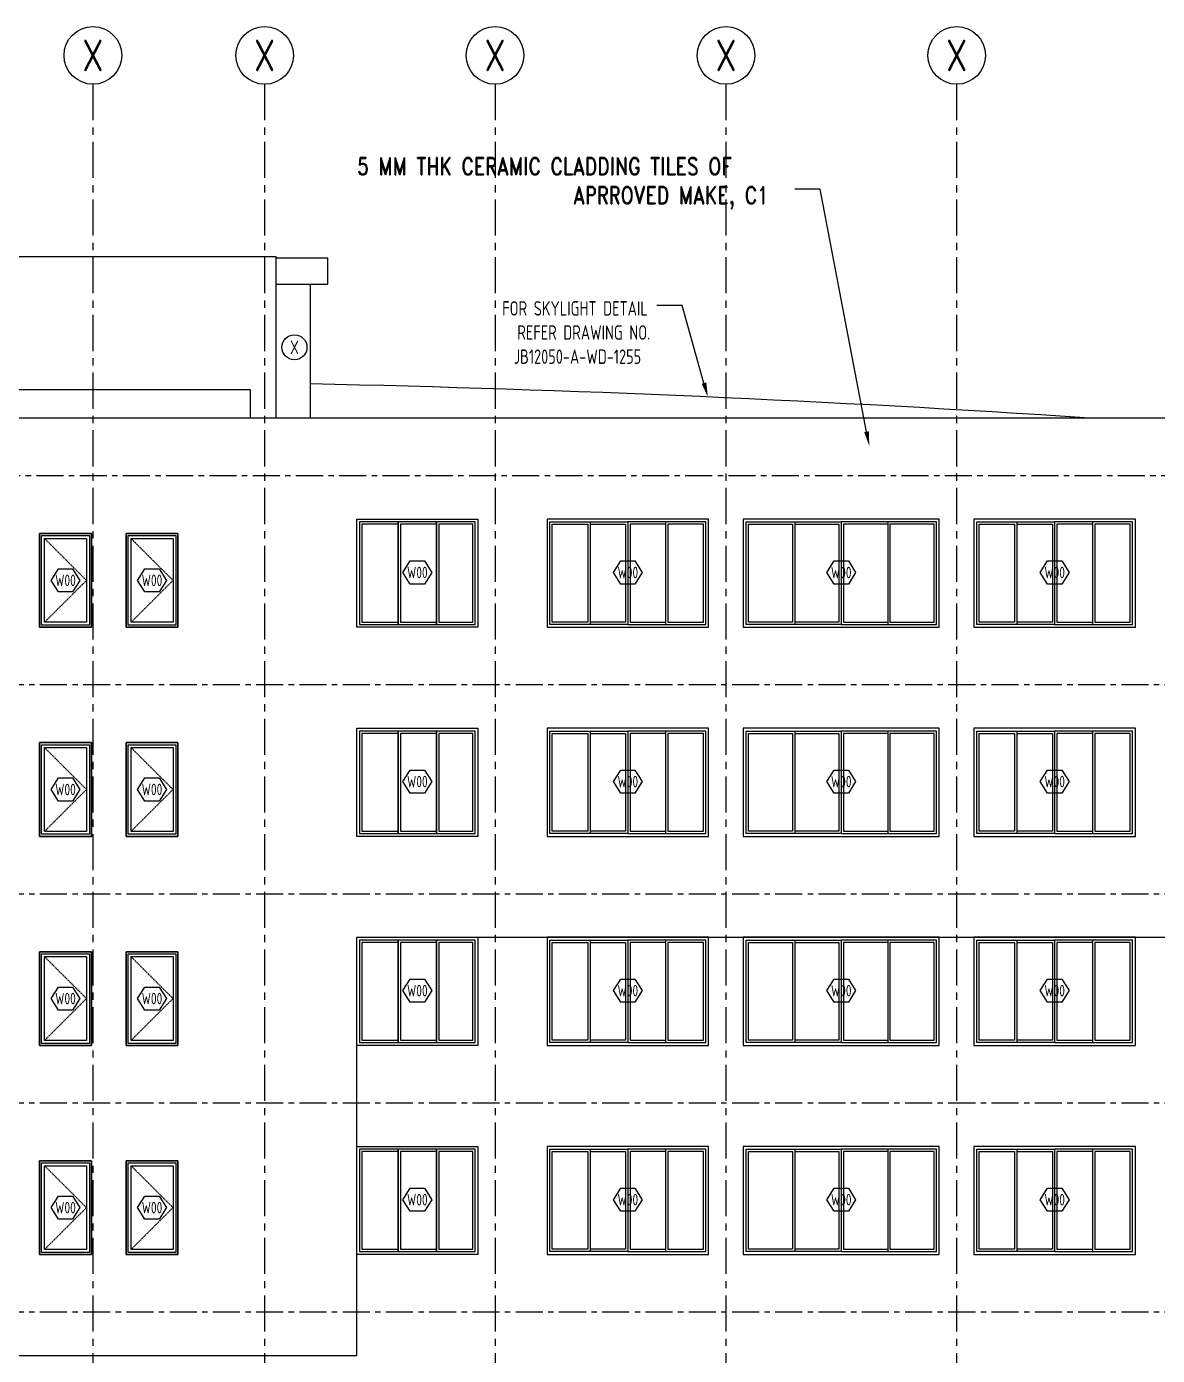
# Model space of a CAD drawing. Header units: millimetres. Extents: x -661525 to 498941, y 282148 to 1359693.
# Drawn here: x -260865 to -241258, y 729088 to 752128 of the extents above; entities that cross this region are included whole.
import ezdxf
from ezdxf.enums import TextEntityAlignment as Align

# ---------------------------------------------------------------- set-up
doc = ezdxf.new("R2010")
doc.units = ezdxf.units.MM
doc.header["$LTSCALE"] = 2.5
doc.linetypes.add('CENTER', pattern=[2, 1.25, -0.25, 0.25, -0.25])
doc.linetypes.add('DASHED', pattern=[0.75, 0.5, -0.25])
doc.layers.get('0').update_dxf_attribs({"linetype": 'CONTINUOUS'})
doc.layers.get('DEFPOINTS').update_dxf_attribs({"linetype": 'CONTINUOUS'})
for name, color, linetype in [('A-ANNO-GRID', 5, 'CENTER'), ('A-ANNO-TEXT', 7, 'CONTINUOUS'), ('A-ELEV', 8, 'CONTINUOUS'), ('A-ELEV-HEVY', 2, 'CONTINUOUS'), ('A-ELEV-MEDM', 34, 'CONTINUOUS'), ('A-ELEV-THIN', 8, 'CONTINUOUS'), ('I-ANNO-NOTE', 11, 'CONTINUOUS')]:
    doc.layers.add(name, color=color, linetype=linetype)
doc.styles.add('ISOCP', font='isocp.shx', dxfattribs={"width": 0.8})
doc.styles.add('ROMAND', font='ROMAND')

msp = doc.modelspace()

# ---------------------------------------------------------------- linework, layer by layer
at = {"color": 252}
for p, q in [((-254339.6, 742662.8), (-254213.3, 742862.8)), ((-254213.3, 742862.8), (-253966, 742862.8)), ((-253966, 742862.8), (-253839.6, 742662.8)), ((-250689.7, 742662.8), (-250563.4, 742862.8)), ((-250563.4, 742862.8), (-250316.1, 742862.8)), ((-250316.1, 742862.8), (-250189.7, 742662.8)), ((-246989.9, 742662.8), (-246863.5, 742862.8)), ((-246863.5, 742862.8), (-246616.2, 742862.8)), ((-246616.2, 742862.8), (-246489.9, 742662.8)), ((-243289.7, 742662.8), (-243163.4, 742862.8)), ((-243163.4, 742862.8), (-242916.1, 742862.8)), ((-242916.1, 742862.8), (-242789.7, 742662.8)), ((-260439.9, 742525.8), (-260313.5, 742725.8)), ((-260313.5, 742725.8), (-260066.2, 742725.8)), ((-260066.2, 742725.8), (-259939.9, 742525.8)), ((-258939.9, 742525.8), (-258813.5, 742725.8)), ((-258813.5, 742725.8), (-258566.2, 742725.8)), ((-258566.2, 742725.8), (-258439.9, 742525.8)), ((-254213.3, 742462.8), (-254339.6, 742662.8)), ((-253839.6, 742662.8), (-253966, 742462.8)), ((-250563.4, 742462.8), (-250689.7, 742662.8)), ((-250189.7, 742662.8), (-250316.1, 742462.8)), ((-246863.5, 742462.8), (-246989.9, 742662.8)), ((-246489.9, 742662.8), (-246616.2, 742462.8)), ((-243163.4, 742462.8), (-243289.7, 742662.8)), ((-242789.7, 742662.8), (-242916.1, 742462.8)), ((-260313.5, 742325.8), (-260439.9, 742525.8)), ((-259939.9, 742525.8), (-260066.2, 742325.8)), ((-258813.5, 742325.8), (-258939.9, 742525.8)), ((-258439.9, 742525.8), (-258566.2, 742325.8)), ((-253966, 742462.8), (-254213.3, 742462.8)), ((-250316.1, 742462.8), (-250563.4, 742462.8)), ((-246616.2, 742462.8), (-246863.5, 742462.8)), ((-242916.1, 742462.8), (-243163.4, 742462.8)), ((-260066.2, 742325.8), (-260313.5, 742325.8)), ((-258566.2, 742325.8), (-258813.5, 742325.8)), ((-254339.6, 739037.8), (-254213.3, 739237.8)), ((-254213.3, 739237.8), (-253966, 739237.8)), ((-253966, 739237.8), (-253839.6, 739037.8)), ((-250689.7, 739037.8), (-250563.4, 739237.8)), ((-250563.4, 739237.8), (-250316.1, 739237.8)), ((-250316.1, 739237.8), (-250189.7, 739037.8)), ((-246989.9, 739037.8), (-246863.5, 739237.8)), ((-246863.5, 739237.8), (-246616.2, 739237.8)), ((-246616.2, 739237.8), (-246489.9, 739037.8)), ((-243289.7, 739037.8), (-243163.4, 739237.8)), ((-243163.4, 739237.8), (-242916.1, 739237.8)), ((-242916.1, 739237.8), (-242789.7, 739037.8)), ((-260439.9, 738900.8), (-260313.5, 739100.8)), ((-260313.5, 738700.8), (-260439.9, 738900.8)), ((-260313.5, 739100.8), (-260066.2, 739100.8)), ((-260066.2, 739100.8), (-259939.9, 738900.8)), ((-259939.9, 738900.8), (-260066.2, 738700.8)), ((-258939.9, 738900.8), (-258813.5, 739100.8)), ((-258813.5, 738700.8), (-258939.9, 738900.8)), ((-258813.5, 739100.8), (-258566.2, 739100.8)), ((-258566.2, 739100.8), (-258439.9, 738900.8)), ((-258439.9, 738900.8), (-258566.2, 738700.8)), ((-254213.3, 738837.8), (-254339.6, 739037.8)), ((-253839.6, 739037.8), (-253966, 738837.8)), ((-250563.4, 738837.8), (-250689.7, 739037.8)), ((-250189.7, 739037.8), (-250316.1, 738837.8)), ((-246863.5, 738837.8), (-246989.9, 739037.8)), ((-246489.9, 739037.8), (-246616.2, 738837.8)), ((-243163.4, 738837.8), (-243289.7, 739037.8)), ((-242789.7, 739037.8), (-242916.1, 738837.8)), ((-260066.2, 738700.8), (-260313.5, 738700.8)), ((-258566.2, 738700.8), (-258813.5, 738700.8)), ((-253966, 738837.8), (-254213.3, 738837.8)), ((-250316.1, 738837.8), (-250563.4, 738837.8)), ((-246616.2, 738837.8), (-246863.5, 738837.8)), ((-242916.1, 738837.8), (-243163.4, 738837.8)), ((-260439.9, 735275.8), (-260313.5, 735475.8)), ((-260313.5, 735475.8), (-260066.2, 735475.8)), ((-260066.2, 735475.8), (-259939.9, 735275.8)), ((-258939.9, 735275.8), (-258813.5, 735475.8)), ((-258813.5, 735475.8), (-258566.2, 735475.8)), ((-258566.2, 735475.8), (-258439.9, 735275.8)), ((-254339.6, 735412.8), (-254213.3, 735612.8)), ((-254213.3, 735612.8), (-253966, 735612.8)), ((-253966, 735612.8), (-253839.6, 735412.8)), ((-250689.7, 735412.8), (-250563.4, 735612.8)), ((-250563.4, 735612.8), (-250316.1, 735612.8)), ((-250316.1, 735612.8), (-250189.7, 735412.8)), ((-246989.9, 735412.8), (-246863.5, 735612.8)), ((-246863.5, 735612.8), (-246616.2, 735612.8)), ((-246616.2, 735612.8), (-246489.9, 735412.8)), ((-243289.7, 735412.8), (-243163.4, 735612.8)), ((-243163.4, 735612.8), (-242916.1, 735612.8)), ((-242916.1, 735612.8), (-242789.7, 735412.8)), ((-260313.5, 735075.8), (-260439.9, 735275.8)), ((-259939.9, 735275.8), (-260066.2, 735075.8)), ((-258813.5, 735075.8), (-258939.9, 735275.8)), ((-258439.9, 735275.8), (-258566.2, 735075.8)), ((-254213.3, 735212.8), (-254339.6, 735412.8)), ((-253966, 735212.8), (-254213.3, 735212.8)), ((-253839.6, 735412.8), (-253966, 735212.8)), ((-250563.4, 735212.8), (-250689.7, 735412.8)), ((-250316.1, 735212.8), (-250563.4, 735212.8)), ((-250189.7, 735412.8), (-250316.1, 735212.8)), ((-246863.5, 735212.8), (-246989.9, 735412.8)), ((-246616.2, 735212.8), (-246863.5, 735212.8)), ((-246489.9, 735412.8), (-246616.2, 735212.8)), ((-243163.4, 735212.8), (-243289.7, 735412.8)), ((-242916.1, 735212.8), (-243163.4, 735212.8)), ((-242789.7, 735412.8), (-242916.1, 735212.8)), ((-260066.2, 735075.8), (-260313.5, 735075.8)), ((-258566.2, 735075.8), (-258813.5, 735075.8)), ((-254339.6, 731787.8), (-254213.3, 731987.8)), ((-254213.3, 731987.8), (-253966, 731987.8)), ((-253966, 731987.8), (-253839.6, 731787.8)), ((-250689.7, 731787.8), (-250563.4, 731987.8)), ((-250563.4, 731987.8), (-250316.1, 731987.8)), ((-250316.1, 731987.8), (-250189.7, 731787.8)), ((-246989.9, 731787.8), (-246863.5, 731987.8)), ((-246863.5, 731987.8), (-246616.2, 731987.8)), ((-246616.2, 731987.8), (-246489.9, 731787.8)), ((-243289.7, 731787.8), (-243163.4, 731987.8)), ((-243163.4, 731987.8), (-242916.1, 731987.8)), ((-242916.1, 731987.8), (-242789.7, 731787.8)), ((-260439.9, 731650.8), (-260313.5, 731850.8)), ((-260313.5, 731850.8), (-260066.2, 731850.8)), ((-260066.2, 731850.8), (-259939.9, 731650.8)), ((-258939.9, 731650.8), (-258813.5, 731850.8)), ((-258813.5, 731850.8), (-258566.2, 731850.8)), ((-258566.2, 731850.8), (-258439.9, 731650.8)), ((-254213.3, 731587.8), (-254339.6, 731787.8)), ((-253839.6, 731787.8), (-253966, 731587.8)), ((-250563.4, 731587.8), (-250689.7, 731787.8)), ((-250189.7, 731787.8), (-250316.1, 731587.8)), ((-246863.5, 731587.8), (-246989.9, 731787.8)), ((-246489.9, 731787.8), (-246616.2, 731587.8)), ((-243163.4, 731587.8), (-243289.7, 731787.8)), ((-242789.7, 731787.8), (-242916.1, 731587.8)), ((-260313.5, 731450.8), (-260439.9, 731650.8)), ((-259939.9, 731650.8), (-260066.2, 731450.8)), ((-258813.5, 731450.8), (-258939.9, 731650.8)), ((-258439.9, 731650.8), (-258566.2, 731450.8)), ((-253966, 731587.8), (-254213.3, 731587.8)), ((-250316.1, 731587.8), (-250563.4, 731587.8)), ((-246616.2, 731587.8), (-246863.5, 731587.8)), ((-242916.1, 731587.8), (-243163.4, 731587.8)), ((-260066.2, 731450.8), (-260313.5, 731450.8)), ((-258566.2, 731450.8), (-258813.5, 731450.8))]:
    msp.add_line(p, q, dxfattribs=at)
at = {"color": 252, "linetype": 'Continuous'}
for centre in [(-259714.7, 751627.9), (-256737.4, 751627.9), (-252742.1, 751627.9), (-248737.4, 751627.9), (-244737.4, 751627.9)]:
    msp.add_circle(centre, 500, dxfattribs=at)
msp.add_ellipse((-256219.6, 746567.6), major_axis=(217, 0.1), ratio=1, start_param=3.1413167, end_param=9.424502, dxfattribs=at)
at = {"layer": 'A-ANNO-GRID', "color": 252, "ltscale": 200}
for p, q in [((-259714.7, 751127.9), (-259714.7, 712400.6)), ((-256739.7, 751127.9), (-256739.7, 712400.6)), ((-252739.7, 751127.9), (-252739.7, 712400.6)), ((-248739.7, 751127.9), (-248739.7, 712400.6)), ((-244739.7, 751127.9), (-244739.7, 712400.6))]:
    msp.add_line(p, q, dxfattribs=at)
at = {"layer": 'A-ANNO-GRID', "color": 253, "ltscale": 150}
msp.add_line((-218224.8, 744338.3), (-303725.9, 744338.3), dxfattribs=at)
at = {"layer": 'A-ANNO-GRID', "color": 252, "ltscale": 150}
for p, q in [((-222664.7, 740713.3), (-303725.9, 740713.3)), ((-222664.7, 737088.3), (-303725.9, 737088.3)), ((-222664.7, 733463.3), (-303725.9, 733463.3)), ((-222664.7, 729838.3), (-303725.9, 729838.3))]:
    msp.add_line(p, q, dxfattribs=at)
at = {"layer": 'A-ELEV', "color": 252}
for p, q in [((-256539.7, 748138.3), (-268039.7, 748138.3)), ((-256539.7, 745338.3), (-256539.7, 748138.3)), ((-255639.7, 748113.4), (-256539.7, 748113.4)), ((-255639.7, 747663.4), (-255639.7, 748113.4)), ((-256539.7, 747663.4), (-255639.7, 747663.4)), ((-255939.7, 745338.4), (-255939.7, 747663.4)), ((-267489.7, 745838.3), (-256989.7, 745838.3)), ((-256989.7, 745838.3), (-256989.7, 745338.3))]:
    msp.add_line(p, q, dxfattribs=at)
at = {"layer": 'A-ELEV-HEVY', "color": 252}
for p, q in [((-223114.7, 745338), (-301464.7, 745338)), ((-259739.7, 743338.3), (-260639.7, 743338.3)), ((-260639.7, 743338.3), (-260639.7, 741713.3)), ((-259739.7, 741713.3), (-259739.7, 743338.3)), ((-258239.7, 743338.3), (-259139.7, 743338.3)), ((-259139.7, 743338.3), (-259139.7, 741713.3)), ((-258239.7, 741713.3), (-258239.7, 743338.3)), ((-260639.7, 741713.3), (-259739.7, 741713.3)), ((-259139.7, 741713.3), (-258239.7, 741713.3)), ((-259739.7, 739713.3), (-260639.7, 739713.3)), ((-260639.7, 739713.3), (-260639.7, 738088.3)), ((-259739.7, 738088.3), (-259739.7, 739713.3)), ((-258239.7, 739713.3), (-259139.7, 739713.3)), ((-259139.7, 739713.3), (-259139.7, 738088.3)), ((-258239.7, 738088.3), (-258239.7, 739713.3)), ((-260639.7, 738088.3), (-259739.7, 738088.3)), ((-259139.7, 738088.3), (-258239.7, 738088.3)), ((-255139.7, 736338), (-223114.7, 736338.3)), ((-255139.7, 729088.3), (-255139.7, 736338)), ((-259739.7, 736088.3), (-260639.7, 736088.3)), ((-260639.7, 736088.3), (-260639.7, 734463.3)), ((-259739.7, 734463.3), (-259739.7, 736088.3)), ((-258239.7, 736088.3), (-259139.7, 736088.3)), ((-259139.7, 736088.3), (-259139.7, 734463.3)), ((-258239.7, 734463.3), (-258239.7, 736088.3)), ((-260639.7, 734463.3), (-259739.7, 734463.3)), ((-259139.7, 734463.3), (-258239.7, 734463.3)), ((-259739.7, 732463.3), (-260639.7, 732463.3)), ((-260639.7, 732463.3), (-260639.7, 730838.3)), ((-259739.7, 730838.3), (-259739.7, 732463.3)), ((-258239.7, 732463.3), (-259139.7, 732463.3)), ((-259139.7, 732463.3), (-259139.7, 730838.3)), ((-258239.7, 730838.3), (-258239.7, 732463.3)), ((-260639.7, 730838.3), (-259739.7, 730838.3)), ((-259139.7, 730838.3), (-258239.7, 730838.3)), ((-266339.7, 729088.3), (-258239.7, 729088.3)), ((-258239.7, 729088.3), (-258239.7, 729088.3)), ((-258239.7, 729088.3), (-255139.7, 729088.3))]:
    msp.add_line(p, q, dxfattribs=at)
at = {"layer": 'A-ELEV-MEDM', "color": 252}
for p, q in [((-255139.7, 729088.3), (-255139.7, 736338.3)), ((-255139.7, 736338.3), (-223214.7, 736338.3)), ((-258239.7, 729088.3), (-255139.7, 729088.3))]:
    msp.add_line(p, q, dxfattribs=at)
at = {"layer": 'A-ELEV-THIN', "color": 252}
for p, q in [((-254422.9, 743538.3), (-255089.6, 743538.3)), ((-255089.6, 743538.3), (-255089.6, 741763.3)), ((-254422.9, 743498.3), (-255049.6, 743498.3)), ((-255049.6, 743498.3), (-255049.6, 741803.3)), ((-253756.3, 743538.3), (-254422.9, 743538.3)), ((-254422.9, 743538.3), (-254422.9, 741763.3)), ((-254422.9, 741763.3), (-254422.9, 743538.3)), ((-253756.3, 743498.3), (-254382.9, 743498.3)), ((-254382.9, 743498.3), (-254382.9, 741803.3)), ((-253756.3, 741763.3), (-253756.3, 743538.3)), ((-253089.7, 743538.3), (-253756.3, 743538.3)), ((-253756.3, 743538.3), (-253756.3, 741763.3)), ((-253129.7, 743498.3), (-253716.3, 743498.3)), ((-253716.3, 743498.3), (-253716.3, 741803.3)), ((-253129.7, 741803.3), (-253129.7, 743498.3)), ((-253089.7, 741763.3), (-253089.7, 743538.3)), ((-251789.7, 743538.3), (-251094.7, 743538.3)), ((-251789.7, 741763.3), (-251789.7, 743538.3)), ((-251749.7, 743498.3), (-251134.7, 743498.3)), ((-251749.7, 741803.3), (-251749.7, 743498.3)), ((-251134.7, 743538.3), (-251134.7, 743538.3)), ((-251134.7, 743538.3), (-250439.7, 743538.3)), ((-251134.7, 743498.3), (-251134.7, 741803.3)), ((-251094.7, 743538.3), (-251094.7, 741763.3)), ((-251094.7, 743498.3), (-250479.7, 743498.3)), ((-250479.7, 743498.3), (-250479.7, 741803.3)), ((-249744.7, 743538.3), (-250439.7, 743538.3)), ((-250439.7, 743538.3), (-250439.7, 741763.3)), ((-250439.7, 743538.3), (-250439.7, 741763.3)), ((-249784.7, 743498.3), (-250399.7, 743498.3)), ((-250399.7, 743498.3), (-250399.7, 741803.3)), ((-249089.7, 743538.3), (-249784.7, 743538.3)), ((-249784.7, 743538.3), (-249784.7, 741763.3)), ((-249744.7, 743538.3), (-249744.7, 743538.3)), ((-249129.7, 743498.3), (-249744.7, 743498.3)), ((-249744.7, 743498.3), (-249744.7, 741803.3)), ((-249129.7, 741803.3), (-249129.7, 743498.3)), ((-249089.7, 741763.3), (-249089.7, 743538.3)), ((-248389.7, 743538.3), (-247544.7, 743538.3)), ((-248389.7, 741763.3), (-248389.7, 743538.3)), ((-248349.7, 743498.3), (-247584.7, 743498.3)), ((-248349.7, 741803.3), (-248349.7, 743498.3)), ((-247584.7, 743538.3), (-247584.7, 743538.3)), ((-247584.7, 743538.3), (-246739.7, 743538.3)), ((-247584.7, 743498.3), (-247584.7, 741803.3)), ((-247544.7, 743538.3), (-247544.7, 741763.3)), ((-247544.7, 743498.3), (-246779.7, 743498.3)), ((-246779.7, 743498.3), (-246779.7, 741803.3)), ((-245894.7, 743538.3), (-246739.7, 743538.3)), ((-246739.7, 743538.3), (-246739.7, 741763.3)), ((-246739.7, 743538.3), (-246739.7, 741763.3)), ((-245934.7, 743498.3), (-246699.7, 743498.3)), ((-246699.7, 743498.3), (-246699.7, 741803.3)), ((-245089.7, 743538.3), (-245934.7, 743538.3)), ((-245934.7, 743538.3), (-245934.7, 741763.3)), ((-245894.7, 743538.3), (-245894.7, 743538.3)), ((-245129.7, 743498.3), (-245894.7, 743498.3)), ((-245894.7, 743498.3), (-245894.7, 741803.3)), ((-245129.7, 741803.3), (-245129.7, 743498.3)), ((-245089.7, 741763.3), (-245089.7, 743538.3)), ((-244389.7, 743538.3), (-243694.7, 743538.3)), ((-244389.7, 741763.3), (-244389.7, 743538.3)), ((-244349.7, 743498.3), (-243734.7, 743498.3)), ((-244349.7, 741803.3), (-244349.7, 743498.3)), ((-243734.7, 743538.3), (-243734.7, 743538.3)), ((-243734.7, 743538.3), (-243039.7, 743538.3)), ((-243734.7, 743498.3), (-243734.7, 741803.3)), ((-243694.7, 743538.3), (-243694.7, 741763.3)), ((-243694.7, 743498.3), (-243079.7, 743498.3)), ((-243079.7, 743498.3), (-243079.7, 741803.3)), ((-242344.7, 743538.3), (-243039.7, 743538.3)), ((-243039.7, 743538.3), (-243039.7, 741763.3)), ((-243039.7, 743538.3), (-243039.7, 741763.3)), ((-242384.7, 743498.3), (-242999.7, 743498.3)), ((-242999.7, 743498.3), (-242999.7, 741803.3)), ((-241689.7, 743538.3), (-242384.7, 743538.3)), ((-242384.7, 743538.3), (-242384.7, 741763.3)), ((-242344.7, 743538.3), (-242344.7, 743538.3)), ((-241729.7, 743498.3), (-242344.7, 743498.3)), ((-242344.7, 743498.3), (-242344.7, 741803.3)), ((-241729.7, 741803.3), (-241729.7, 743498.3)), ((-241689.7, 741763.3), (-241689.7, 743538.3)), ((-259739.7, 743338.3), (-260639.7, 743338.3)), ((-260639.7, 743338.3), (-260639.7, 741713.3)), ((-260639.7, 741713.3), (-260639.7, 743338.3)), ((-260639.7, 743338.3), (-259739.7, 743338.3)), ((-260603.7, 741749.3), (-260603.7, 743302.3)), ((-260603.7, 743302.3), (-259775.7, 743302.3)), ((-259775.7, 743302.3), (-259775.7, 741749.3)), ((-259739.7, 741713.3), (-259739.7, 743338.3)), ((-259739.7, 743338.3), (-259739.7, 741713.3)), ((-258239.7, 743338.3), (-259139.7, 743338.3)), ((-259139.7, 743338.3), (-259139.7, 741713.3)), ((-259139.7, 741713.3), (-259139.7, 743338.3)), ((-259139.7, 743338.3), (-258239.7, 743338.3)), ((-259103.7, 741749.3), (-259103.7, 743302.3)), ((-259103.7, 743302.3), (-258275.7, 743302.3)), ((-258275.7, 743302.3), (-258275.7, 741749.3)), ((-258239.7, 741713.3), (-258239.7, 743338.3)), ((-258239.7, 743338.3), (-258239.7, 741713.3)), ((-260553.7, 743252.3), (-259825.7, 743252.3)), ((-260553.7, 741799.3), (-260553.7, 743252.3)), ((-259825.7, 743252.3), (-259825.7, 741799.3)), ((-259053.7, 743252.3), (-258325.7, 743252.3)), ((-259053.7, 741799.3), (-259053.7, 743252.3)), ((-258325.7, 743252.3), (-258325.7, 741799.3)), ((-260639.7, 741713.3), (-259739.7, 741713.3)), ((-259739.7, 741713.3), (-260639.7, 741713.3)), ((-259775.7, 741749.3), (-260603.7, 741749.3)), ((-259825.7, 741799.3), (-260553.7, 741799.3)), ((-259139.7, 741713.3), (-258239.7, 741713.3)), ((-258239.7, 741713.3), (-259139.7, 741713.3)), ((-258275.7, 741749.3), (-259103.7, 741749.3)), ((-258325.7, 741799.3), (-259053.7, 741799.3)), ((-255089.6, 741763.3), (-254422.9, 741763.3)), ((-255049.6, 741803.3), (-254422.9, 741803.3)), ((-254422.9, 741763.3), (-253756.3, 741763.3)), ((-254382.9, 741803.3), (-253756.3, 741803.3)), ((-253756.3, 741763.3), (-253089.7, 741763.3)), ((-253716.3, 741803.3), (-253129.7, 741803.3)), ((-251094.7, 741763.3), (-251789.7, 741763.3)), ((-251134.7, 741803.3), (-251749.7, 741803.3)), ((-250439.7, 741763.3), (-251134.7, 741763.3)), ((-250479.7, 741803.3), (-251094.7, 741803.3)), ((-250439.7, 741763.3), (-249744.7, 741763.3)), ((-250399.7, 741803.3), (-249784.7, 741803.3)), ((-249784.7, 741763.3), (-249089.7, 741763.3)), ((-249744.7, 741803.3), (-249129.7, 741803.3)), ((-247544.7, 741763.3), (-248389.7, 741763.3)), ((-247584.7, 741803.3), (-248349.7, 741803.3)), ((-246739.7, 741763.3), (-247584.7, 741763.3)), ((-246779.7, 741803.3), (-247544.7, 741803.3)), ((-246739.7, 741763.3), (-245894.7, 741763.3)), ((-246699.7, 741803.3), (-245934.7, 741803.3)), ((-245934.7, 741763.3), (-245089.7, 741763.3)), ((-245894.7, 741803.3), (-245129.7, 741803.3)), ((-243694.7, 741763.3), (-244389.7, 741763.3)), ((-243734.7, 741803.3), (-244349.7, 741803.3)), ((-243039.7, 741763.3), (-243734.7, 741763.3)), ((-243079.7, 741803.3), (-243694.7, 741803.3)), ((-243039.7, 741763.3), (-242344.7, 741763.3)), ((-242999.7, 741803.3), (-242384.7, 741803.3)), ((-242384.7, 741763.3), (-241689.7, 741763.3)), ((-242344.7, 741803.3), (-241729.7, 741803.3)), ((-254422.9, 739913.3), (-255089.6, 739913.3)), ((-255089.6, 739913.3), (-255089.6, 738138.3)), ((-254422.9, 739873.3), (-255049.6, 739873.3)), ((-255049.6, 739873.3), (-255049.6, 738178.3)), ((-253756.3, 739913.3), (-254422.9, 739913.3)), ((-254422.9, 739913.3), (-254422.9, 738138.3)), ((-254422.9, 738138.3), (-254422.9, 739913.3)), ((-253756.3, 739873.3), (-254382.9, 739873.3)), ((-254382.9, 739873.3), (-254382.9, 738178.3)), ((-253756.3, 738138.3), (-253756.3, 739913.3)), ((-253089.7, 739913.3), (-253756.3, 739913.3)), ((-253756.3, 739913.3), (-253756.3, 738138.3)), ((-253129.7, 739873.3), (-253716.3, 739873.3)), ((-253716.3, 739873.3), (-253716.3, 738178.3)), ((-253129.7, 738178.3), (-253129.7, 739873.3)), ((-253089.7, 738138.3), (-253089.7, 739913.3)), ((-251789.7, 739913.3), (-251094.7, 739913.3)), ((-251789.7, 738138.3), (-251789.7, 739913.3)), ((-251749.7, 739873.3), (-251134.7, 739873.3)), ((-251749.7, 738178.3), (-251749.7, 739873.3)), ((-251134.7, 739913.3), (-251134.7, 739913.3)), ((-251134.7, 739913.3), (-250439.7, 739913.3)), ((-251134.7, 739873.3), (-251134.7, 738178.3)), ((-251094.7, 739913.3), (-251094.7, 738138.3)), ((-251094.7, 739873.3), (-250479.7, 739873.3)), ((-250479.7, 739873.3), (-250479.7, 738178.3)), ((-249744.7, 739913.3), (-250439.7, 739913.3)), ((-250439.7, 739913.3), (-250439.7, 738138.3)), ((-250439.7, 739913.3), (-250439.7, 738138.3)), ((-249784.7, 739873.3), (-250399.7, 739873.3)), ((-250399.7, 739873.3), (-250399.7, 738178.3)), ((-249089.7, 739913.3), (-249784.7, 739913.3)), ((-249784.7, 739913.3), (-249784.7, 738138.3)), ((-249744.7, 739913.3), (-249744.7, 739913.3)), ((-249129.7, 739873.3), (-249744.7, 739873.3)), ((-249744.7, 739873.3), (-249744.7, 738178.3)), ((-249129.7, 738178.3), (-249129.7, 739873.3)), ((-249089.7, 738138.3), (-249089.7, 739913.3)), ((-248389.7, 739913.3), (-247544.7, 739913.3)), ((-248389.7, 738138.3), (-248389.7, 739913.3)), ((-248349.7, 739873.3), (-247584.7, 739873.3)), ((-248349.7, 738178.3), (-248349.7, 739873.3)), ((-247584.7, 739913.3), (-247584.7, 739913.3)), ((-247584.7, 739913.3), (-246739.7, 739913.3)), ((-247584.7, 739873.3), (-247584.7, 738178.3)), ((-247544.7, 739913.3), (-247544.7, 738138.3)), ((-247544.7, 739873.3), (-246779.7, 739873.3)), ((-246779.7, 739873.3), (-246779.7, 738178.3)), ((-245894.7, 739913.3), (-246739.7, 739913.3)), ((-246739.7, 739913.3), (-246739.7, 738138.3)), ((-246739.7, 739913.3), (-246739.7, 738138.3)), ((-245934.7, 739873.3), (-246699.7, 739873.3)), ((-246699.7, 739873.3), (-246699.7, 738178.3)), ((-245089.7, 739913.3), (-245934.7, 739913.3)), ((-245934.7, 739913.3), (-245934.7, 738138.3)), ((-245894.7, 739913.3), (-245894.7, 739913.3)), ((-245129.7, 739873.3), (-245894.7, 739873.3)), ((-245894.7, 739873.3), (-245894.7, 738178.3)), ((-245129.7, 738178.3), (-245129.7, 739873.3)), ((-245089.7, 738138.3), (-245089.7, 739913.3)), ((-244389.7, 739913.3), (-243694.7, 739913.3)), ((-244389.7, 738138.3), (-244389.7, 739913.3)), ((-244349.7, 739873.3), (-243734.7, 739873.3)), ((-244349.7, 738178.3), (-244349.7, 739873.3)), ((-243734.7, 739913.3), (-243734.7, 739913.3)), ((-243734.7, 739913.3), (-243039.7, 739913.3)), ((-243734.7, 739873.3), (-243734.7, 738178.3)), ((-243694.7, 739913.3), (-243694.7, 738138.3)), ((-243694.7, 739873.3), (-243079.7, 739873.3)), ((-243079.7, 739873.3), (-243079.7, 738178.3)), ((-242344.7, 739913.3), (-243039.7, 739913.3)), ((-243039.7, 739913.3), (-243039.7, 738138.3)), ((-243039.7, 739913.3), (-243039.7, 738138.3)), ((-242384.7, 739873.3), (-242999.7, 739873.3)), ((-242999.7, 739873.3), (-242999.7, 738178.3)), ((-241689.7, 739913.3), (-242384.7, 739913.3)), ((-242384.7, 739913.3), (-242384.7, 738138.3)), ((-242344.7, 739913.3), (-242344.7, 739913.3)), ((-241729.7, 739873.3), (-242344.7, 739873.3)), ((-242344.7, 739873.3), (-242344.7, 738178.3)), ((-241729.7, 738178.3), (-241729.7, 739873.3)), ((-241689.7, 738138.3), (-241689.7, 739913.3)), ((-259739.7, 739713.3), (-260639.7, 739713.3)), ((-260639.7, 739713.3), (-260639.7, 738088.3)), ((-260639.7, 738088.3), (-260639.7, 739713.3)), ((-260639.7, 739713.3), (-259739.7, 739713.3)), ((-260603.7, 738124.3), (-260603.7, 739677.3)), ((-260603.7, 739677.3), (-259775.7, 739677.3)), ((-260553.7, 739627.3), (-259825.7, 739627.3)), ((-260553.7, 738174.3), (-260553.7, 739627.3)), ((-259825.7, 739627.3), (-259825.7, 738174.3)), ((-259775.7, 739677.3), (-259775.7, 738124.3)), ((-259739.7, 738088.3), (-259739.7, 739713.3)), ((-259739.7, 739713.3), (-259739.7, 738088.3)), ((-258239.7, 739713.3), (-259139.7, 739713.3)), ((-259139.7, 739713.3), (-259139.7, 738088.3)), ((-259139.7, 738088.3), (-259139.7, 739713.3)), ((-259139.7, 739713.3), (-258239.7, 739713.3)), ((-259103.7, 738124.3), (-259103.7, 739677.3)), ((-259103.7, 739677.3), (-258275.7, 739677.3)), ((-259053.7, 739627.3), (-258325.7, 739627.3)), ((-259053.7, 738174.3), (-259053.7, 739627.3)), ((-258325.7, 739627.3), (-258325.7, 738174.3)), ((-258275.7, 739677.3), (-258275.7, 738124.3)), ((-258239.7, 738088.3), (-258239.7, 739713.3)), ((-258239.7, 739713.3), (-258239.7, 738088.3)), ((-260639.7, 738088.3), (-259739.7, 738088.3)), ((-259739.7, 738088.3), (-260639.7, 738088.3)), ((-259775.7, 738124.3), (-260603.7, 738124.3)), ((-259825.7, 738174.3), (-260553.7, 738174.3)), ((-259139.7, 738088.3), (-258239.7, 738088.3)), ((-258239.7, 738088.3), (-259139.7, 738088.3)), ((-258275.7, 738124.3), (-259103.7, 738124.3)), ((-258325.7, 738174.3), (-259053.7, 738174.3)), ((-255089.6, 738138.3), (-254422.9, 738138.3)), ((-255049.6, 738178.3), (-254422.9, 738178.3)), ((-254422.9, 738138.3), (-253756.3, 738138.3)), ((-254382.9, 738178.3), (-253756.3, 738178.3)), ((-253756.3, 738138.3), (-253089.7, 738138.3)), ((-253716.3, 738178.3), (-253129.7, 738178.3)), ((-251094.7, 738138.3), (-251789.7, 738138.3)), ((-251134.7, 738178.3), (-251749.7, 738178.3)), ((-250439.7, 738138.3), (-251134.7, 738138.3)), ((-250479.7, 738178.3), (-251094.7, 738178.3)), ((-250439.7, 738138.3), (-249744.7, 738138.3)), ((-250399.7, 738178.3), (-249784.7, 738178.3)), ((-249784.7, 738138.3), (-249089.7, 738138.3)), ((-249744.7, 738178.3), (-249129.7, 738178.3)), ((-247544.7, 738138.3), (-248389.7, 738138.3)), ((-247584.7, 738178.3), (-248349.7, 738178.3)), ((-246739.7, 738138.3), (-247584.7, 738138.3)), ((-246779.7, 738178.3), (-247544.7, 738178.3)), ((-246739.7, 738138.3), (-245894.7, 738138.3)), ((-246699.7, 738178.3), (-245934.7, 738178.3)), ((-245934.7, 738138.3), (-245089.7, 738138.3)), ((-245894.7, 738178.3), (-245129.7, 738178.3)), ((-243694.7, 738138.3), (-244389.7, 738138.3)), ((-243734.7, 738178.3), (-244349.7, 738178.3)), ((-243039.7, 738138.3), (-243734.7, 738138.3)), ((-243079.7, 738178.3), (-243694.7, 738178.3)), ((-243039.7, 738138.3), (-242344.7, 738138.3)), ((-242999.7, 738178.3), (-242384.7, 738178.3)), ((-242384.7, 738138.3), (-241689.7, 738138.3)), ((-242344.7, 738178.3), (-241729.7, 738178.3)), ((-254422.9, 736288.3), (-255089.6, 736288.3)), ((-255089.6, 736288.3), (-255089.6, 734513.3)), ((-254422.9, 736248.3), (-255049.6, 736248.3)), ((-255049.6, 736248.3), (-255049.6, 734553.3)), ((-253756.3, 736288.3), (-254422.9, 736288.3)), ((-254422.9, 736288.3), (-254422.9, 734513.3)), ((-254422.9, 734513.3), (-254422.9, 736288.3)), ((-253756.3, 736248.3), (-254382.9, 736248.3)), ((-254382.9, 736248.3), (-254382.9, 734553.3)), ((-253756.3, 734513.3), (-253756.3, 736288.3)), ((-253089.7, 736288.3), (-253756.3, 736288.3)), ((-253756.3, 736288.3), (-253756.3, 734513.3)), ((-253129.7, 736248.3), (-253716.3, 736248.3)), ((-253716.3, 736248.3), (-253716.3, 734553.3)), ((-253129.7, 734553.3), (-253129.7, 736248.3)), ((-253089.7, 734513.3), (-253089.7, 736288.3)), ((-251789.7, 736288.3), (-251094.7, 736288.3)), ((-251789.7, 734513.3), (-251789.7, 736288.3)), ((-251749.7, 736248.3), (-251134.7, 736248.3)), ((-251749.7, 734553.3), (-251749.7, 736248.3)), ((-251134.7, 736288.3), (-251134.7, 736288.3)), ((-251134.7, 736288.3), (-250439.7, 736288.3)), ((-251134.7, 736248.3), (-251134.7, 734553.3)), ((-251094.7, 736288.3), (-251094.7, 734513.3)), ((-251094.7, 736248.3), (-250479.7, 736248.3)), ((-250479.7, 736248.3), (-250479.7, 734553.3)), ((-249744.7, 736288.3), (-250439.7, 736288.3)), ((-250439.7, 736288.3), (-250439.7, 734513.3)), ((-250439.7, 736288.3), (-250439.7, 734513.3)), ((-249784.7, 736248.3), (-250399.7, 736248.3)), ((-250399.7, 736248.3), (-250399.7, 734553.3)), ((-249089.7, 736288.3), (-249784.7, 736288.3)), ((-249784.7, 736288.3), (-249784.7, 734513.3)), ((-249744.7, 736288.3), (-249744.7, 736288.3)), ((-249129.7, 736248.3), (-249744.7, 736248.3)), ((-249744.7, 736248.3), (-249744.7, 734553.3)), ((-249129.7, 734553.3), (-249129.7, 736248.3)), ((-249089.7, 734513.3), (-249089.7, 736288.3)), ((-248389.7, 736288.3), (-247544.7, 736288.3)), ((-248389.7, 734513.3), (-248389.7, 736288.3)), ((-248349.7, 736248.3), (-247584.7, 736248.3)), ((-248349.7, 734553.3), (-248349.7, 736248.3)), ((-247584.7, 736288.3), (-247584.7, 736288.3)), ((-247584.7, 736288.3), (-246739.7, 736288.3)), ((-247584.7, 736248.3), (-247584.7, 734553.3)), ((-247544.7, 736288.3), (-247544.7, 734513.3)), ((-247544.7, 736248.3), (-246779.7, 736248.3)), ((-246779.7, 736248.3), (-246779.7, 734553.3)), ((-245894.7, 736288.3), (-246739.7, 736288.3)), ((-246739.7, 736288.3), (-246739.7, 734513.3)), ((-246739.7, 736288.3), (-246739.7, 734513.3)), ((-245934.7, 736248.3), (-246699.7, 736248.3)), ((-246699.7, 736248.3), (-246699.7, 734553.3)), ((-245089.7, 736288.3), (-245934.7, 736288.3)), ((-245934.7, 736288.3), (-245934.7, 734513.3)), ((-245894.7, 736288.3), (-245894.7, 736288.3)), ((-245129.7, 736248.3), (-245894.7, 736248.3)), ((-245894.7, 736248.3), (-245894.7, 734553.3)), ((-245129.7, 734553.3), (-245129.7, 736248.3)), ((-245089.7, 734513.3), (-245089.7, 736288.3)), ((-244389.7, 736288.3), (-243694.7, 736288.3)), ((-244389.7, 734513.3), (-244389.7, 736288.3)), ((-244349.7, 736248.3), (-243734.7, 736248.3)), ((-244349.7, 734553.3), (-244349.7, 736248.3)), ((-243734.7, 736288.3), (-243734.7, 736288.3)), ((-243734.7, 736288.3), (-243039.7, 736288.3)), ((-243734.7, 736248.3), (-243734.7, 734553.3)), ((-243694.7, 736288.3), (-243694.7, 734513.3)), ((-243694.7, 736248.3), (-243079.7, 736248.3)), ((-243079.7, 736248.3), (-243079.7, 734553.3)), ((-242344.7, 736288.3), (-243039.7, 736288.3)), ((-243039.7, 736288.3), (-243039.7, 734513.3)), ((-243039.7, 736288.3), (-243039.7, 734513.3)), ((-242384.7, 736248.3), (-242999.7, 736248.3)), ((-242999.7, 736248.3), (-242999.7, 734553.3)), ((-241689.7, 736288.3), (-242384.7, 736288.3)), ((-242384.7, 736288.3), (-242384.7, 734513.3)), ((-242344.7, 736288.3), (-242344.7, 736288.3)), ((-241729.7, 736248.3), (-242344.7, 736248.3)), ((-242344.7, 736248.3), (-242344.7, 734553.3)), ((-241729.7, 734553.3), (-241729.7, 736248.3)), ((-241689.7, 734513.3), (-241689.7, 736288.3)), ((-259739.7, 736088.3), (-260639.7, 736088.3)), ((-260639.7, 736088.3), (-260639.7, 734463.3)), ((-260639.7, 734463.3), (-260639.7, 736088.3)), ((-260639.7, 736088.3), (-259739.7, 736088.3)), ((-260603.7, 734499.3), (-260603.7, 736052.3)), ((-260603.7, 736052.3), (-259775.7, 736052.3)), ((-260553.7, 736002.3), (-259825.7, 736002.3)), ((-260553.7, 734549.3), (-260553.7, 736002.3)), ((-259825.7, 736002.3), (-259825.7, 734549.3)), ((-259775.7, 736052.3), (-259775.7, 734499.3)), ((-259739.7, 734463.3), (-259739.7, 736088.3)), ((-259739.7, 736088.3), (-259739.7, 734463.3)), ((-258239.7, 736088.3), (-259139.7, 736088.3)), ((-259139.7, 736088.3), (-259139.7, 734463.3)), ((-259139.7, 734463.3), (-259139.7, 736088.3)), ((-259139.7, 736088.3), (-258239.7, 736088.3)), ((-259103.7, 734499.3), (-259103.7, 736052.3)), ((-259103.7, 736052.3), (-258275.7, 736052.3)), ((-259053.7, 736002.3), (-258325.7, 736002.3)), ((-259053.7, 734549.3), (-259053.7, 736002.3)), ((-258325.7, 736002.3), (-258325.7, 734549.3)), ((-258275.7, 736052.3), (-258275.7, 734499.3)), ((-258239.7, 734463.3), (-258239.7, 736088.3)), ((-258239.7, 736088.3), (-258239.7, 734463.3)), ((-259825.7, 734549.3), (-260553.7, 734549.3)), ((-258325.7, 734549.3), (-259053.7, 734549.3)), ((-255089.6, 734513.3), (-254422.9, 734513.3)), ((-255049.6, 734553.3), (-254422.9, 734553.3)), ((-254422.9, 734513.3), (-253756.3, 734513.3)), ((-254382.9, 734553.3), (-253756.3, 734553.3)), ((-253756.3, 734513.3), (-253089.7, 734513.3)), ((-253716.3, 734553.3), (-253129.7, 734553.3)), ((-251094.7, 734513.3), (-251789.7, 734513.3)), ((-251134.7, 734553.3), (-251749.7, 734553.3)), ((-250439.7, 734513.3), (-251134.7, 734513.3)), ((-250479.7, 734553.3), (-251094.7, 734553.3)), ((-250439.7, 734513.3), (-249744.7, 734513.3)), ((-250399.7, 734553.3), (-249784.7, 734553.3)), ((-249784.7, 734513.3), (-249089.7, 734513.3)), ((-249744.7, 734553.3), (-249129.7, 734553.3)), ((-247544.7, 734513.3), (-248389.7, 734513.3)), ((-247584.7, 734553.3), (-248349.7, 734553.3)), ((-246739.7, 734513.3), (-247584.7, 734513.3)), ((-246779.7, 734553.3), (-247544.7, 734553.3)), ((-246739.7, 734513.3), (-245894.7, 734513.3)), ((-246699.7, 734553.3), (-245934.7, 734553.3)), ((-245934.7, 734513.3), (-245089.7, 734513.3)), ((-245894.7, 734553.3), (-245129.7, 734553.3)), ((-243694.7, 734513.3), (-244389.7, 734513.3)), ((-243734.7, 734553.3), (-244349.7, 734553.3)), ((-243039.7, 734513.3), (-243734.7, 734513.3)), ((-243079.7, 734553.3), (-243694.7, 734553.3)), ((-243039.7, 734513.3), (-242344.7, 734513.3)), ((-242999.7, 734553.3), (-242384.7, 734553.3)), ((-242384.7, 734513.3), (-241689.7, 734513.3)), ((-242344.7, 734553.3), (-241729.7, 734553.3)), ((-260639.7, 734463.3), (-259739.7, 734463.3)), ((-259739.7, 734463.3), (-260639.7, 734463.3)), ((-259775.7, 734499.3), (-260603.7, 734499.3)), ((-259139.7, 734463.3), (-258239.7, 734463.3)), ((-258239.7, 734463.3), (-259139.7, 734463.3)), ((-258275.7, 734499.3), (-259103.7, 734499.3)), ((-254422.9, 732663.3), (-255089.6, 732663.3)), ((-255089.6, 732663.3), (-255089.6, 730888.3)), ((-253756.3, 732663.3), (-254422.9, 732663.3)), ((-254422.9, 732663.3), (-254422.9, 730888.3)), ((-254422.9, 730888.3), (-254422.9, 732663.3)), ((-253756.3, 730888.3), (-253756.3, 732663.3)), ((-253089.7, 732663.3), (-253756.3, 732663.3)), ((-253756.3, 732663.3), (-253756.3, 730888.3)), ((-253089.7, 730888.3), (-253089.7, 732663.3)), ((-251789.7, 732663.3), (-251094.7, 732663.3)), ((-251789.7, 730888.3), (-251789.7, 732663.3)), ((-251134.7, 732663.3), (-251134.7, 732663.3)), ((-251134.7, 732663.3), (-250439.7, 732663.3)), ((-251094.7, 732663.3), (-251094.7, 730888.3)), ((-249744.7, 732663.3), (-250439.7, 732663.3)), ((-250439.7, 732663.3), (-250439.7, 730888.3)), ((-250439.7, 732663.3), (-250439.7, 730888.3)), ((-249089.7, 732663.3), (-249784.7, 732663.3)), ((-249784.7, 732663.3), (-249784.7, 730888.3)), ((-249744.7, 732663.3), (-249744.7, 732663.3)), ((-249089.7, 730888.3), (-249089.7, 732663.3)), ((-248389.7, 732663.3), (-247544.7, 732663.3)), ((-248389.7, 730888.3), (-248389.7, 732663.3)), ((-247584.7, 732663.3), (-247584.7, 732663.3)), ((-247584.7, 732663.3), (-246739.7, 732663.3)), ((-247544.7, 732663.3), (-247544.7, 730888.3)), ((-245894.7, 732663.3), (-246739.7, 732663.3)), ((-246739.7, 732663.3), (-246739.7, 730888.3)), ((-246739.7, 732663.3), (-246739.7, 730888.3)), ((-245089.7, 732663.3), (-245934.7, 732663.3)), ((-245934.7, 732663.3), (-245934.7, 730888.3)), ((-245894.7, 732663.3), (-245894.7, 732663.3)), ((-245089.7, 730888.3), (-245089.7, 732663.3)), ((-244389.7, 732663.3), (-243694.7, 732663.3)), ((-244389.7, 730888.3), (-244389.7, 732663.3)), ((-243734.7, 732663.3), (-243734.7, 732663.3)), ((-243734.7, 732663.3), (-243039.7, 732663.3)), ((-243694.7, 732663.3), (-243694.7, 730888.3)), ((-242344.7, 732663.3), (-243039.7, 732663.3)), ((-243039.7, 732663.3), (-243039.7, 730888.3)), ((-243039.7, 732663.3), (-243039.7, 730888.3)), ((-241689.7, 732663.3), (-242384.7, 732663.3)), ((-242384.7, 732663.3), (-242384.7, 730888.3)), ((-242344.7, 732663.3), (-242344.7, 732663.3)), ((-241689.7, 730888.3), (-241689.7, 732663.3)), ((-259739.7, 732463.3), (-260639.7, 732463.3)), ((-260639.7, 732463.3), (-260639.7, 730838.3)), ((-260639.7, 730838.3), (-260639.7, 732463.3)), ((-260639.7, 732463.3), (-259739.7, 732463.3)), ((-259739.7, 730838.3), (-259739.7, 732463.3)), ((-259739.7, 732463.3), (-259739.7, 730838.3)), ((-258239.7, 732463.3), (-259139.7, 732463.3)), ((-259139.7, 732463.3), (-259139.7, 730838.3)), ((-259139.7, 730838.3), (-259139.7, 732463.3)), ((-259139.7, 732463.3), (-258239.7, 732463.3)), ((-258239.7, 730838.3), (-258239.7, 732463.3)), ((-258239.7, 732463.3), (-258239.7, 730838.3)), ((-254422.9, 732623.3), (-255049.6, 732623.3)), ((-255049.6, 732623.3), (-255049.6, 730928.3)), ((-253756.3, 732623.3), (-254382.9, 732623.3)), ((-254382.9, 732623.3), (-254382.9, 730928.3)), ((-253129.7, 732623.3), (-253716.3, 732623.3)), ((-253716.3, 732623.3), (-253716.3, 730928.3)), ((-253129.7, 730928.3), (-253129.7, 732623.3)), ((-251749.7, 732623.3), (-251134.7, 732623.3)), ((-251749.7, 730928.3), (-251749.7, 732623.3)), ((-251134.7, 732623.3), (-251134.7, 730928.3)), ((-251094.7, 732623.3), (-250479.7, 732623.3)), ((-250479.7, 732623.3), (-250479.7, 730928.3)), ((-249784.7, 732623.3), (-250399.7, 732623.3)), ((-250399.7, 732623.3), (-250399.7, 730928.3)), ((-249129.7, 732623.3), (-249744.7, 732623.3)), ((-249744.7, 732623.3), (-249744.7, 730928.3)), ((-249129.7, 730928.3), (-249129.7, 732623.3)), ((-248349.7, 732623.3), (-247584.7, 732623.3)), ((-248349.7, 730928.3), (-248349.7, 732623.3)), ((-247584.7, 732623.3), (-247584.7, 730928.3)), ((-247544.7, 732623.3), (-246779.7, 732623.3)), ((-246779.7, 732623.3), (-246779.7, 730928.3)), ((-245934.7, 732623.3), (-246699.7, 732623.3)), ((-246699.7, 732623.3), (-246699.7, 730928.3)), ((-245129.7, 732623.3), (-245894.7, 732623.3)), ((-245894.7, 732623.3), (-245894.7, 730928.3)), ((-245129.7, 730928.3), (-245129.7, 732623.3)), ((-244349.7, 732623.3), (-243734.7, 732623.3)), ((-244349.7, 730928.3), (-244349.7, 732623.3)), ((-243734.7, 732623.3), (-243734.7, 730928.3)), ((-243694.7, 732623.3), (-243079.7, 732623.3)), ((-243079.7, 732623.3), (-243079.7, 730928.3)), ((-242384.7, 732623.3), (-242999.7, 732623.3)), ((-242999.7, 732623.3), (-242999.7, 730928.3)), ((-241729.7, 732623.3), (-242344.7, 732623.3)), ((-242344.7, 732623.3), (-242344.7, 730928.3)), ((-241729.7, 730928.3), (-241729.7, 732623.3)), ((-260603.7, 730874.3), (-260603.7, 732427.3)), ((-260603.7, 732427.3), (-259775.7, 732427.3)), ((-260553.7, 732377.3), (-259825.7, 732377.3)), ((-260553.7, 730924.3), (-260553.7, 732377.3)), ((-259825.7, 732377.3), (-259825.7, 730924.3)), ((-259775.7, 732427.3), (-259775.7, 730874.3)), ((-259103.7, 730874.3), (-259103.7, 732427.3)), ((-259103.7, 732427.3), (-258275.7, 732427.3)), ((-259053.7, 732377.3), (-258325.7, 732377.3)), ((-259053.7, 730924.3), (-259053.7, 732377.3)), ((-258325.7, 732377.3), (-258325.7, 730924.3)), ((-258275.7, 732427.3), (-258275.7, 730874.3)), ((-260639.7, 730838.3), (-259739.7, 730838.3)), ((-259739.7, 730838.3), (-260639.7, 730838.3)), ((-259775.7, 730874.3), (-260603.7, 730874.3)), ((-259825.7, 730924.3), (-260553.7, 730924.3)), ((-259139.7, 730838.3), (-258239.7, 730838.3)), ((-258239.7, 730838.3), (-259139.7, 730838.3)), ((-258275.7, 730874.3), (-259103.7, 730874.3)), ((-258325.7, 730924.3), (-259053.7, 730924.3)), ((-255089.6, 730888.3), (-254422.9, 730888.3)), ((-255049.6, 730928.3), (-254422.9, 730928.3)), ((-254422.9, 730888.3), (-253756.3, 730888.3)), ((-254382.9, 730928.3), (-253756.3, 730928.3)), ((-253756.3, 730888.3), (-253089.7, 730888.3)), ((-253716.3, 730928.3), (-253129.7, 730928.3)), ((-251094.7, 730888.3), (-251789.7, 730888.3)), ((-251134.7, 730928.3), (-251749.7, 730928.3)), ((-250439.7, 730888.3), (-251134.7, 730888.3)), ((-250479.7, 730928.3), (-251094.7, 730928.3)), ((-250439.7, 730888.3), (-249744.7, 730888.3)), ((-250399.7, 730928.3), (-249784.7, 730928.3)), ((-249784.7, 730888.3), (-249089.7, 730888.3)), ((-249744.7, 730928.3), (-249129.7, 730928.3)), ((-247544.7, 730888.3), (-248389.7, 730888.3)), ((-247584.7, 730928.3), (-248349.7, 730928.3)), ((-246739.7, 730888.3), (-247584.7, 730888.3)), ((-246779.7, 730928.3), (-247544.7, 730928.3)), ((-246739.7, 730888.3), (-245894.7, 730888.3)), ((-246699.7, 730928.3), (-245934.7, 730928.3)), ((-245934.7, 730888.3), (-245089.7, 730888.3)), ((-245894.7, 730928.3), (-245129.7, 730928.3)), ((-243694.7, 730888.3), (-244389.7, 730888.3)), ((-243734.7, 730928.3), (-244349.7, 730928.3)), ((-243039.7, 730888.3), (-243734.7, 730888.3)), ((-243079.7, 730928.3), (-243694.7, 730928.3)), ((-243039.7, 730888.3), (-242344.7, 730888.3)), ((-242999.7, 730928.3), (-242384.7, 730928.3)), ((-242384.7, 730888.3), (-241689.7, 730888.3)), ((-242344.7, 730928.3), (-241729.7, 730928.3))]:
    msp.add_line(p, q, dxfattribs=at)
at = {"layer": 'A-ELEV-THIN', "color": 252, "linetype": 'DASHED', "ltscale": 10}
for p, q in [((-260553.7, 743252.3), (-259825.7, 742525.8)), ((-259053.7, 743252.3), (-258325.7, 742525.8)), ((-259825.7, 742525.8), (-260553.7, 741799.3)), ((-258325.7, 742525.8), (-259053.7, 741799.3)), ((-260553.7, 739627.3), (-259825.7, 738900.8)), ((-259053.7, 739627.3), (-258325.7, 738900.8)), ((-259825.7, 738900.8), (-260553.7, 738174.3)), ((-258325.7, 738900.8), (-259053.7, 738174.3)), ((-260553.7, 736002.3), (-259825.7, 735275.8)), ((-259053.7, 736002.3), (-258325.7, 735275.8)), ((-259825.7, 735275.8), (-260553.7, 734549.3)), ((-258325.7, 735275.8), (-259053.7, 734549.3)), ((-260553.7, 732377.3), (-259825.7, 731650.8)), ((-259053.7, 732377.3), (-258325.7, 731650.8)), ((-259825.7, 731650.8), (-260553.7, 730924.3)), ((-258325.7, 731650.8), (-259053.7, 730924.3))]:
    msp.add_line(p, q, dxfattribs=at)
at = {"layer": 'A-ELEV-THIN', "color": 252}
msp.add_arc((-262239.6, 448419.4), 297578.9, 86.183723, 88.786931, dxfattribs=at)
at = {"layer": 'DEFPOINTS', "color": 252}
for p, q in [((-255139.6, 741713.3), (-255139.6, 743588.3)), ((-255139.6, 743588.3), (-253039.7, 743588.3)), ((-253039.7, 743588.3), (-253039.7, 741713.3)), ((-249039.7, 743588.3), (-251839.7, 743588.3)), ((-251839.7, 743588.3), (-251839.7, 741713.3)), ((-249039.7, 741713.3), (-249039.7, 743588.3)), ((-245039.7, 743588.3), (-248439.7, 743588.3)), ((-248439.7, 743588.3), (-248439.7, 741713.3)), ((-245039.7, 741713.3), (-245039.7, 743588.3)), ((-241639.7, 743588.3), (-244439.7, 743588.3)), ((-244439.7, 743588.3), (-244439.7, 741713.3)), ((-241639.7, 741713.3), (-241639.7, 743588.3)), ((-253039.7, 741713.3), (-255139.6, 741713.3)), ((-251839.7, 741713.3), (-249039.7, 741713.3)), ((-248439.7, 741713.3), (-245039.7, 741713.3)), ((-244439.7, 741713.3), (-241639.7, 741713.3)), ((-255139.6, 738088.3), (-255139.6, 739963.3)), ((-255139.6, 739963.3), (-253039.7, 739963.3)), ((-253039.7, 739963.3), (-253039.7, 738088.3)), ((-249039.7, 739963.3), (-251839.7, 739963.3)), ((-251839.7, 739963.3), (-251839.7, 738088.3)), ((-249039.7, 738088.3), (-249039.7, 739963.3)), ((-245039.7, 739963.3), (-248439.7, 739963.3)), ((-248439.7, 739963.3), (-248439.7, 738088.3)), ((-245039.7, 738088.3), (-245039.7, 739963.3)), ((-241639.7, 739963.3), (-244439.7, 739963.3)), ((-244439.7, 739963.3), (-244439.7, 738088.3)), ((-241639.7, 738088.3), (-241639.7, 739963.3)), ((-253039.7, 738088.3), (-255139.6, 738088.3)), ((-251839.7, 738088.3), (-249039.7, 738088.3)), ((-248439.7, 738088.3), (-245039.7, 738088.3)), ((-244439.7, 738088.3), (-241639.7, 738088.3)), ((-255139.6, 734463.3), (-255139.6, 736338.3)), ((-255139.6, 736338.3), (-253039.7, 736338.3)), ((-253039.7, 736338.3), (-253039.7, 734463.3)), ((-249039.7, 736338.3), (-251839.7, 736338.3)), ((-251839.7, 736338.3), (-251839.7, 734463.3)), ((-249039.7, 734463.3), (-249039.7, 736338.3)), ((-245039.7, 736338.3), (-248439.7, 736338.3)), ((-248439.7, 736338.3), (-248439.7, 734463.3)), ((-245039.7, 734463.3), (-245039.7, 736338.3)), ((-241639.7, 736338.3), (-244439.7, 736338.3)), ((-244439.7, 736338.3), (-244439.7, 734463.3)), ((-241639.7, 734463.3), (-241639.7, 736338.3)), ((-253039.7, 734463.3), (-255139.6, 734463.3)), ((-251839.7, 734463.3), (-249039.7, 734463.3)), ((-248439.7, 734463.3), (-245039.7, 734463.3)), ((-244439.7, 734463.3), (-241639.7, 734463.3)), ((-255139.6, 730838.3), (-255139.6, 732713.3)), ((-255139.6, 732713.3), (-253039.7, 732713.3)), ((-253039.7, 732713.3), (-253039.7, 730838.3)), ((-249039.7, 732713.3), (-251839.7, 732713.3)), ((-251839.7, 732713.3), (-251839.7, 730838.3)), ((-249039.7, 730838.3), (-249039.7, 732713.3)), ((-245039.7, 732713.3), (-248439.7, 732713.3)), ((-248439.7, 732713.3), (-248439.7, 730838.3)), ((-245039.7, 730838.3), (-245039.7, 732713.3)), ((-241639.7, 732713.3), (-244439.7, 732713.3)), ((-244439.7, 732713.3), (-244439.7, 730838.3)), ((-241639.7, 730838.3), (-241639.7, 732713.3)), ((-253039.7, 730838.3), (-255139.6, 730838.3)), ((-251839.7, 730838.3), (-249039.7, 730838.3)), ((-248439.7, 730838.3), (-245039.7, 730838.3)), ((-244439.7, 730838.3), (-241639.7, 730838.3))]:
    msp.add_line(p, q, dxfattribs=at)
at = {"layer": 'I-ANNO-NOTE', "color": 252, "linetype": 'Continuous'}
for p, q in [((-247107.7, 749306.2), (-247543.7, 749306.2)), ((-246300.7, 745103.5), (-247107.7, 749306.2)), ((-249499.9, 747293), (-249935.9, 747293)), ((-249119.5, 745946.5), (-249499.9, 747293))]:
    msp.add_line(p, q, dxfattribs=at)
for points in [[(-249159.6, 745935.1), (-249051.5, 745705.9), (-249079.4, 745957.8)], [(-246341.6, 745095.7), (-246253.6, 744858), (-246259.8, 745111.4)]]:
    msp.add_solid(points, dxfattribs=at)

# ---------------------------------------------------------------- texts
at = {"color": 252, "linetype": 'Continuous', "style": 'ISOCP', "text_generation_flag": 4, "width": 0.8}
for p in [(-259714.7, 751627.9), (-256737.4, 751627.9), (-252742.1, 751627.9), (-248737.4, 751627.9), (-244737.4, 751627.9)]:
    msp.add_attdef('X', text='X', height=550, rotation=180, dxfattribs=at).set_placement(p, align=Align.MIDDLE_CENTER)
msp.add_attdef('X', text='X', height=238.7, dxfattribs=at).set_placement((-256219.6, 746567.6), align=Align.MIDDLE_CENTER)
at = {"color": 252, "style": 'ISOCP', "width": 0.8}
for p in [(-260189.9, 742525.8), (-258689.9, 742525.8), (-254089.6, 742662.8), (-250439.7, 742662.8), (-246739.9, 742662.8), (-243039.7, 742662.8), (-254089.6, 739037.8), (-250439.7, 739037.8), (-246739.9, 739037.8), (-243039.7, 739037.8), (-260189.9, 738900.8), (-258689.9, 738900.8), (-254089.6, 735412.8), (-250439.7, 735412.8), (-246739.9, 735412.8), (-243039.7, 735412.8), (-260189.9, 735275.8), (-258689.9, 735275.8), (-260189.9, 731650.8), (-258689.9, 731650.8), (-254089.6, 731787.8), (-250439.7, 731787.8), (-246739.9, 731787.8), (-243039.7, 731787.8)]:
    msp.add_attdef('W00', text='-', height=200, dxfattribs=at).set_placement(p, align=Align.MIDDLE_CENTER)
at = {"layer": 'A-ANNO-TEXT', "color": 252, "style": 'ROMAND', "width": 0.8}
for s, p in [('5 MM THK CERAMIC CLADDING TILES OF', (-255134.7, 749555.8)), ('APRROVED MAKE, C1', (-251386.8, 749053.7))]:
    msp.add_text(s, height=300, dxfattribs=at).set_placement(p)
at = {"layer": 'I-ANNO-NOTE', "color": 252, "style": 'ISOCP', "width": 0.8}
for s, p in [('FOR SKYLIGHT DETAIL', (-252617.4, 747116.9)), ('REFER DRAWING NO.', (-252356.2, 746698.5)), ('JB12050-A-WD-1255', (-252417.4, 746280.1))]:
    msp.add_text(s, height=250, dxfattribs=at).set_placement(p)

doc.saveas('drawing.dxf')
